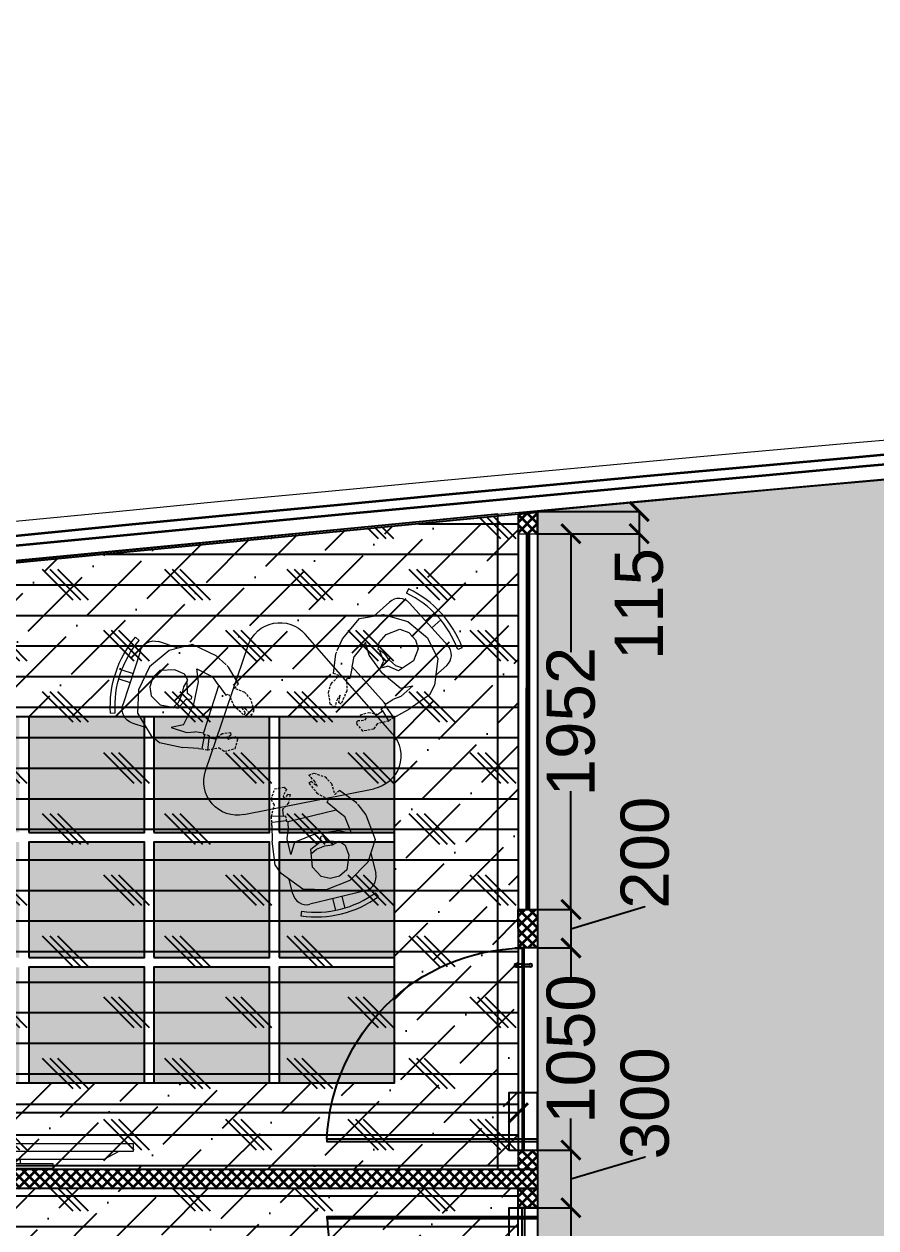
# Model space of a CAD drawing. Header units: millimetres. Extents: x 263321 to 4958806, y 33647 to 987811.
# Drawn here: x 2344414 to 2348841, y 499279 to 505533 of the extents above; entities that cross this region are included whole.
import ezdxf

# ---------------------------------------------------------------- set-up
doc = ezdxf.new("R2010")
doc.units = ezdxf.units.MM
doc.header["$PDMODE"] = 3
doc.linetypes.add('( Hidden )', pattern=[0.375, 0.25, -0.125])
for name, color, linetype, lineweight in [('A-DOOR-FULL', 40, 'Continuous', 18), ('A-FURN-HUMAN', 252, 'Continuous', 9), ('A-FURN-MODULAR', 6, 'Continuous', 18), ('A-FURN-MODULAR-', 6, 'Continuous', 9), ('A-FURN-MODULAR-CHAIR', 5, 'Continuous', 5), ('A-FURN-MODULAR-TABLETOP', 250, 'Continuous', 13), ('A-FURN-TABLE-GROMMET', 7, 'Continuous', 9), ('A-GLASS PARTITION', 5, 'Continuous', 18), ('A-GYPSUM PARTITION', 250, 'Continuous', 35), ('A-PLAN-THIN', 251, 'Continuous', 15), ('Base 7th & 9th', 250, 'Continuous', 35), ('SW-PARTITION GYPSUM', 30, 'Continuous', 18), ('TOA- AV', 7, 'Continuous', 9)]:
    doc.layers.add(name, color=color, linetype=linetype, lineweight=lineweight)
for name, color, linetype in [('CEILING TOA', 7, 'Continuous'), ('CH - MAN', 8, 'Continuous'), ('DOOR', 5, 'Continuous'), ('FLOORING TOA', 7, 'Continuous'), ('FR-CUSTOM', 40, 'Continuous'), ('PARTITION DIM.', 250, 'Continuous'), ('PARTITION GYPSUM', 250, 'Continuous')]:
    doc.layers.add(name, color=color, linetype=linetype)
doc.styles.get("Standard").update_dxf_attribs({"font": 'arial.ttf'})
doc.styles.add('TEXT @ 150', font='arial.ttf', dxfattribs={"height": 225})
doc.dimstyles.new('DIM @ 150', dxfattribs={"dimtxt": 225, "dimasz": 100, "dimexe": 1, "dimexo": 0, "dimgap": 0.5, "dimtad": 0, "dimdec": 0, "dimzin": 0, "dimdsep": 46, "dimtxsty": 'TEXT @ 150', "dimblk": 'ARCHTICK', "dimcen": -2, "dimclrd": 8, "dimclre": 8, "dimclrt": 7, "dimadec": 0, "dimazin": 0, "dimtfac": 1, "dimtdec": 0, "dimtofl": 0, "dimtmove": 0, "dimatfit": 3, "dimldrblk": 'OPEN90', "dimfxl": 1, "dimtolj": 1, "dimtzin": 0, "dimlwd": -1, "dimlwe": -1, "dimarcsym": 0})
pattern_1 = [(45, (13069.08, -8478.743), (-26.94076836, 26.94076836), []), (135, (13069.08, -8478.743), (-26.94076836, -26.94076836), [])]
pattern_2 = [(0, (90021.14, 24146.98), (0, 158.75), []), (135, (90100.5, 24067.6), (-317.50014, -317.50014), [224.5065, -224.5065]), (135, (90140.2, 24067.6), (-317.50014, -317.50014), [224.5065, -224.5065]), (135, (90179.9, 24067.6), (-317.50014, -317.50014), [224.5065, -224.5065])]

# ---------------------------------------------------------------- blocks, each defined once
blk = doc.blocks.new('Human Figure')
at = {"layer": 'A-FURN-HUMAN', "lineweight": 5}
for p, q in [((4611.71, 5776.63, 0), (4616.22, 5779.49)), ((4611.71, 5776.63, 0), (4616.22, 5779.49)), ((4616.22, 5779.49), (4621.49, 5780.21, 0)), ((4616.22, 5779.49), (4621.49, 5780.21, 0)), ((4621.49, 5780.21, 0), (4626.18, 5778.89, 0)), ((4621.49, 5780.21, 0), (4626.18, 5778.89, 0)), ((4609.08, 5772.43, 0), (4611.71, 5776.63, 0)), ((4609.08, 5772.43, 0), (4611.71, 5776.63, 0)), ((4626.18, 5778.89, 0), (4629.77, 5774.69, 0)), ((4626.18, 5778.89, 0), (4629.77, 5774.69, 0)), ((4629.77, 5774.69, 0), (4630.56, 5772.63, 0)), ((4629.77, 5774.69, 0), (4630.56, 5772.63, 0)), ((4609.78, 5766.99, 0), (4609.08, 5772.43, 0)), ((4609.78, 5766.99, 0), (4609.08, 5772.43, 0)), ((4630.56, 5772.63, 0), (4630.01, 5767.72, 0)), ((4630.56, 5772.63, 0), (4630.01, 5767.72, 0)), ((4616.02, 5768.83), (4613.59, 5769.99, 0)), ((4613.59, 5769.99, 0), (4614.12, 5766.32, 0)), ((4616.02, 5768.83), (4613.59, 5769.99, 0)), ((4613.59, 5769.99, 0), (4614.12, 5766.32, 0)), ((4626.86, 5771.32, 0), (4626.81, 5767.94)), ((4626.86, 5771.32, 0), (4626.81, 5767.94)), ((4610.91, 5764.54), (4609.78, 5766.99, 0)), ((4610.91, 5764.54), (4609.78, 5766.99, 0)), ((4620.77, 5768.32, 0), (4616.02, 5768.83)), ((4620.77, 5768.32, 0), (4616.02, 5768.83)), ((4625.5, 5769.01, 0), (4620.77, 5768.32, 0)), ((4625.5, 5769.01, 0), (4620.77, 5768.32, 0)), ((4626.81, 5767.94), (4626.19, 5766.32, 0)), ((4626.81, 5767.94), (4626.19, 5766.32, 0)), ((4629.26, 5764.54), (4630.01, 5767.72, 0)), ((4629.26, 5764.54), (4630.01, 5767.72, 0)), ((4615.48, 5764.54), (4614.12, 5766.32, 0)), ((4615.48, 5764.54), (4614.12, 5766.32, 0)), ((4615.48, 5764.54), (4616.97, 5762.59)), ((4615.48, 5764.54), (4616.97, 5762.59)), ((4625.89, 5764.54), (4626.19, 5766.32, 0)), ((4625.89, 5764.54), (4626.19, 5766.32, 0)), ((4613.88, 5760.76, 0), (4611.23, 5763.85, 0)), ((4613.88, 5760.76, 0), (4611.23, 5763.85, 0)), ((4626.5, 5763.17, 0), (4626.01, 5763.22, 0)), ((4626.5, 5763.17, 0), (4626.01, 5763.22, 0)), ((4626.32, 5761.85, 0), (4626.5, 5763.17, 0)), ((4626.32, 5761.85, 0), (4626.5, 5763.17, 0))]:
    blk.add_line(p, q, dxfattribs=at)
at = {"layer": 'A-FURN-HUMAN', "linetype": '( Hidden )', "lineweight": 5, "ltscale": 2}
for p, q in [((4611.23, 5763.85, 0), (4610.91, 5764.54, 0)), ((4611.23, 5763.85, 0), (4610.91, 5764.54, 0)), ((4626.01, 5763.22, 0), (4626.14, 5764.36, 0)), ((4626.01, 5763.22, 0), (4626.14, 5764.36, 0)), ((4629.26, 5764.54, 0), (4629.12, 5763.93, 0)), ((4629.26, 5764.54, 0), (4629.12, 5763.93, 0)), ((4616.97, 5762.59), (4616.53, 5762.09)), ((4616.97, 5762.59), (4616.53, 5762.09)), ((4616.53, 5762.09), (4618.44, 5760.37, 0)), ((4616.53, 5762.09), (4618.44, 5760.37, 0)), ((4624.81, 5760.79, 0), (4626.32, 5761.85, 0)), ((4624.81, 5760.79, 0), (4626.32, 5761.85, 0)), ((4628.92, 5762.69, 0), (4627.75, 5760.5, 0)), ((4628.92, 5762.69, 0), (4627.75, 5760.5, 0)), ((4629.12, 5763.93, 0), (4628.92, 5762.69, 0)), ((4629.12, 5763.93, 0), (4628.92, 5762.69, 0)), ((4615.02, 5761.34, 0), (4613.88, 5760.76, 0)), ((4615.02, 5761.34, 0), (4613.88, 5760.76, 0)), ((4615.16, 5758.98, 0), (4615.02, 5761.34, 0)), ((4615.16, 5758.98, 0), (4615.02, 5761.34, 0)), ((4618.44, 5760.37, 0), (4619.69, 5757.7, 0)), ((4618.44, 5760.37, 0), (4619.69, 5757.7, 0)), ((4624.06, 5759.18, 0), (4624.81, 5760.79, 0)), ((4624.06, 5759.18, 0), (4624.81, 5760.79, 0)), ((4624.51, 5758.96, 0), (4624.06, 5759.18, 0)), ((4624.51, 5758.96, 0), (4624.06, 5759.18, 0)), ((4624.5, 5757.93, 0), (4625.51, 5759.11, 0)), ((4624.5, 5757.93, 0), (4625.51, 5759.11, 0)), ((4625.32, 5759.95, 0), (4624.51, 5758.96, 0)), ((4625.32, 5759.95, 0), (4624.51, 5758.96, 0)), ((4625.51, 5759.11, 0), (4625.32, 5759.95, 0)), ((4625.51, 5759.11, 0), (4625.32, 5759.95, 0)), ((4628.12, 5759.23, 0), (4626.89, 5757.28, 0)), ((4628.12, 5759.23, 0), (4626.89, 5757.28, 0)), ((4627.75, 5760.5, 0), (4628.12, 5759.23, 0)), ((4627.75, 5760.5, 0), (4628.12, 5759.23, 0)), ((4616.12, 5757.36), (4615.16, 5758.98, 0)), ((4616.12, 5757.36), (4615.16, 5758.98, 0)), ((4618.19, 5756, 0), (4616.12, 5757.36)), ((4618.19, 5756, 0), (4616.12, 5757.36)), ((4619.17, 5757.51, 0), (4618.16, 5758.8, 0)), ((4618.16, 5758.8, 0), (4618.39, 5757.81, 0)), ((4619.17, 5757.51, 0), (4618.16, 5758.8, 0)), ((4618.16, 5758.8, 0), (4618.39, 5757.81, 0)), ((4618.39, 5757.81, 0), (4619.31, 5756.18, 0)), ((4618.39, 5757.81, 0), (4619.31, 5756.18, 0)), ((4619.69, 5757.7, 0), (4619.17, 5757.51, 0)), ((4619.69, 5757.7, 0), (4619.17, 5757.51, 0)), ((4624.87, 5757.37, 0), (4624.5, 5757.93, 0)), ((4624.87, 5757.37, 0), (4624.5, 5757.93, 0)), ((4626.89, 5757.28, 0), (4624.87, 5757.37, 0)), ((4626.89, 5757.28, 0), (4624.87, 5757.37, 0)), ((4619.31, 5756.18, 0), (4618.19, 5756, 0)), ((4619.31, 5756.18, 0), (4618.19, 5756, 0))]:
    blk.add_line(p, q, dxfattribs=at)
at = {"layer": 'A-FURN-HUMAN', "linetype": '( Hidden )', "lineweight": 5, "ltscale": 3}
for p, q in [((4625.9, 5764.39, 0), (4625.89, 5764.57, 0)), ((4625.9, 5764.39, 0), (4625.89, 5764.57, 0)), ((4626.14, 5764.36, 0), (4625.9, 5764.39, 0)), ((4626.14, 5764.36, 0), (4625.9, 5764.39, 0))]:
    blk.add_line(p, q, dxfattribs=at)
at = {"layer": 'A-FURN-HUMAN', "lineweight": 5, "elevation": 0}
for points in [[(4622.54, 5772.08), (4621.4, 5771.49), (4619.55, 5771.23), (4618.01, 5771.43), (4616.44, 5771.03), (4615.47, 5772.11), (4615.23, 5774.3), (4616.32, 5777.18), (4618.11, 5778.11), (4620.14, 5778.11), (4621.85, 5777.26), (4623.09, 5774.92), (4622.55, 5771.19), (4620.35, 5770.17), (4619.86, 5769.12), (4619.43, 5769.17), (4619.04, 5770.23), (4616.9, 5771)], [(4622.54, 5772.08), (4621.4, 5771.49), (4619.55, 5771.23), (4618.01, 5771.43), (4616.44, 5771.03), (4615.47, 5772.11), (4615.23, 5774.3), (4616.32, 5777.18), (4618.11, 5778.11), (4620.14, 5778.11), (4621.85, 5777.26), (4623.09, 5774.92), (4622.55, 5771.19), (4620.35, 5770.17), (4619.86, 5769.12), (4619.43, 5769.17), (4619.04, 5770.23), (4616.9, 5771)], [(4625.5, 5769.01), (4626.86, 5771.32)], [(4625.5, 5769.01), (4626.86, 5771.32)], [(4626.09, 5764.27), (4629.04, 5763.91)], [(4626.09, 5764.27), (4629.04, 5763.91)], [(4626.5, 5763.17), (4629.02, 5762.63)], [(4626.5, 5763.17), (4629.02, 5762.63)]]:
    blk.add_lwpolyline(points, dxfattribs=at)
at = {"layer": 'A-FURN-MODULAR-CHAIR', "color": 18, "lineweight": 15, "true_color": 0x000000}
for p, q in [((4613.64, 5782.3, 0), (4625.48, 5782.3, 0)), ((4610.68, 5774.98, 0), (4610.68, 5779.34, 0)), ((4628.44, 5779.34, 0), (4628.44, 5776.24, 0))]:
    blk.add_line(p, q, dxfattribs=at)
at = {"layer": 'A-FURN-MODULAR-CHAIR', "lineweight": 15}
for p, q in [((4613.64, 5782.3, 0), (4625.48, 5782.3, 0)), ((4610.68, 5774.98, 0), (4610.68, 5779.34, 0)), ((4628.44, 5779.34, 0), (4628.44, 5776.24, 0))]:
    blk.add_line(p, q, dxfattribs=at)
at = {"layer": 'A-FURN-MODULAR-CHAIR', "color": 18, "lineweight": 15, "true_color": 0x000000, "elevation": 0}
for points in [[(4611.29, 5784.13), (4611.67, 5783.22)], [(4618.58, 5784.79), (4618.58, 5782.3)], [(4620.56, 5784.79), (4620.56, 5782.3)], [(4627.86, 5784.22), (4627.49, 5783.3)]]:
    blk.add_lwpolyline(points, dxfattribs=at)
at = {"layer": 'A-FURN-MODULAR-CHAIR', "lineweight": 15, "elevation": 0}
for points in [[(4611.29, 5784.13), (4611.67, 5783.22)], [(4618.58, 5784.79), (4618.58, 5782.3)], [(4620.56, 5784.79), (4620.56, 5782.3)], [(4627.86, 5784.22), (4627.49, 5783.3)]]:
    blk.add_lwpolyline(points, dxfattribs=at)
at = {"layer": 'A-FURN-MODULAR-CHAIR', "color": 18, "lineweight": 15, "true_color": 0x000000, "elevation": 0}
blk.add_lwpolyline([(4625.89, 5764.57, -0.034638), (4625.48, 5764.54), (4615.48, 5764.54)], format="xyb", dxfattribs=at)
at = {"layer": 'A-FURN-MODULAR-CHAIR', "lineweight": 15, "elevation": 0}
blk.add_lwpolyline([(4625.89, 5764.57, -0.034638), (4625.48, 5764.54), (4615.48, 5764.54)], format="xyb", dxfattribs=at)
at = {"layer": 'A-FURN-MODULAR-CHAIR', "color": 18, "lineweight": 15, "true_color": 0x000000}
for centre, radius, start, end in [((4619.68, 5763.49, 0), 22.29, 68.458, 112.0994), ((4619.68, 5763.49, 0), 21.3, 68.4839, 112.0994), ((4613.64, 5779.34, 0), 2.96, 90.0001, 180.0001), ((4625.48, 5779.34, 0), 2.96, 0.0001, 90.0001)]:
    blk.add_arc(centre, radius, start, end, dxfattribs=at)
at = {"layer": 'A-FURN-MODULAR-CHAIR', "lineweight": 15}
for centre, radius, start, end in [((4619.68, 5763.49, 0), 22.29, 68.458, 112.0994), ((4619.68, 5763.49, 0), 21.3, 68.4839, 112.0994), ((4613.64, 5779.34, 0), 2.96, 90.0001, 180.0001), ((4625.48, 5779.34, 0), 2.96, 0.0001, 90.0001)]:
    blk.add_arc(centre, radius, start, end, dxfattribs=at)
blk = doc.blocks.new('fea')
at = {"layer": 'A-FURN-MODULAR-TABLETOP'}
for p, q in [((37598.24, 23474.06, 0), (37625.55, 23470.37, 0)), ((37590.86, 23464.51, 0), (37601.32, 23439.01, 0)), ((37630.13, 23459.2, 0), (37613.28, 23437.39, 0))]:
    blk.add_line(p, q, dxfattribs=at)
for centre, start, end in [((37597.31, 23467.15, 0), 82.3052, 202.3052), ((37624.62, 23463.46, 0), 322.3052, 82.3052), ((37607.77, 23441.66, 0), 202.3052, 322.3052)]:
    blk.add_arc(centre, 6.97, start, end, dxfattribs=at)
at = {"layer": 'A-FURN-HUMAN', "color": 161, "linetype": 'ByBlock'}
for p, xscale, rotation in [((41140.66, 16984.29, 0), -0.9999999999999998, 349.8129158478098), ((30238.02, 23417.31, 0), -1, 231.5303956231409)]:
    blk.add_blockref('Human Figure', p, dxfattribs=dict(at, xscale=xscale, rotation=rotation))
at = {"layer": 'A-FURN-HUMAN', "color": 161, "linetype": 'ByBlock', "rotation": 111.5602194000297}
blk.add_blockref('Human Figure', (44652.04, 21272.77, 0), dxfattribs=at)
blk = doc.blocks.new('_ArchTick')
at = {"color": 0, "linetype": 'ByBlock', "const_width": 0.15}
blk.add_lwpolyline([(-0.5, -0.5), (0.5, 0.5)], dxfattribs=at)
blk = doc.blocks.new('*D349')
at = {"layer": 'Defpoints', "color": 0, "transparency": 16777216}
for p in [(2346982.6, 499876.3), (2340751.6, 499583.1), (2346982.6, 499583.1)]:
    blk.add_point(p, dxfattribs=at)
at = {"layer": 'PARTITION DIM.', "color": 8, "transparency": 16777216}
for p, q in [((2340751.6, 499583.1), (2340751.6, 499877.3)), ((2340751.6, 499876.3), (2343516.8, 499876.3)), ((2346982.6, 499876.3), (2344217.4, 499876.3)), ((2346982.6, 499583.1), (2346982.6, 499877.3))]:
    blk.add_line(p, q, dxfattribs=at)
at = {"layer": 'PARTITION DIM.', "color": 8, "transparency": 16777216, "xscale": 100, "yscale": 100, "zscale": 100, "rotation": 180}
blk.add_blockref('_ArchTick', (2340751.6, 499876.3), dxfattribs=at)
at = {"layer": 'PARTITION DIM.', "color": 8, "transparency": 16777216, "xscale": 100, "yscale": 100, "zscale": 100}
blk.add_blockref('_ArchTick', (2346982.6, 499876.3), dxfattribs=at)
at = {"layer": 'PARTITION DIM.', "color": 7, "transparency": 16777216, "insert": (2343867.1, 499876.3), "char_height": 250, "attachment_point": 5}
blk.add_mtext('\\A1;6231', dxfattribs=at)
blk = doc.blocks.new('_Open90')
at = {"color": 0, "linetype": 'ByBlock'}
for p, q in [((0, 0), (-1, 0)), ((-0.5, 0.5), (0, 0)), ((0, 0), (-0.5, -0.5))]:
    blk.add_line(p, q, dxfattribs=at)
blk = doc.blocks.new('*D355')
at = {"layer": 'Defpoints', "color": 0, "transparency": 16777216}
for p in [(2347082.8, 503000.8), (2347082.8, 502885.4), (2347610.2, 502885.4)]:
    blk.add_point(p, dxfattribs=at)
at = {"layer": 'PARTITION DIM.', "color": 8, "transparency": 16777216}
for p, q in [((2347082.8, 503000.8), (2347611.2, 503000.8)), ((2347610.2, 503000.8), (2347610.2, 502885.4)), ((2347082.8, 502885.4), (2347611.2, 502885.4)), ((2347610.2, 502885.4), (2347610.2, 502785.4))]:
    blk.add_line(p, q, dxfattribs=at)
at = {"layer": 'PARTITION DIM.', "color": 8, "transparency": 16777216, "xscale": 100, "yscale": 100, "zscale": 100}
for p, rotation in [((2347610.2, 503000.8), 90), ((2347610.2, 502885.4), 270)]:
    blk.add_blockref('_ArchTick', p, dxfattribs=dict(at, rotation=rotation))
at = {"layer": 'PARTITION DIM.', "color": 7, "transparency": 16777216, "insert": (2347610.2, 502519.6), "char_height": 250, "attachment_point": 5, "rotation": 90}
blk.add_mtext('\\A1;115', dxfattribs=at)
blk = doc.blocks.new('*D356')
at = {"layer": 'Defpoints', "color": 0, "transparency": 16777216}
for p in [(2347082.8, 502885.4), (2347081.8, 500933.1), (2347256, 500933.1)]:
    blk.add_point(p, dxfattribs=at)
at = {"layer": 'PARTITION DIM.', "color": 8, "transparency": 16777216}
for p, q in [((2347082.8, 502885.4), (2347257, 502885.4)), ((2347256, 502885.4), (2347256, 502270)), ((2347256, 500933.1), (2347256, 501548.5)), ((2347081.8, 500933.1), (2347257, 500933.1))]:
    blk.add_line(p, q, dxfattribs=at)
at = {"layer": 'PARTITION DIM.', "color": 8, "transparency": 16777216, "xscale": 100, "yscale": 100, "zscale": 100}
for p, rotation in [((2347256, 502885.4), 90), ((2347256, 500933.1), 270)]:
    blk.add_blockref('_ArchTick', p, dxfattribs=dict(at, rotation=rotation))
at = {"layer": 'PARTITION DIM.', "color": 7, "transparency": 16777216, "insert": (2347256, 501909.3), "char_height": 250, "attachment_point": 5, "rotation": 90}
blk.add_mtext('\\A1;1952', dxfattribs=at)
blk = doc.blocks.new('*D357')
at = {"layer": 'Defpoints', "color": 0, "transparency": 16777216}
for p in [(2347081.8, 500933.1), (2347082.6, 500733.1), (2347256, 500733.1)]:
    blk.add_point(p, dxfattribs=at)
at = {"layer": 'PARTITION DIM.', "color": 8, "transparency": 16777216}
for p, q in [((2347081.8, 500933.1), (2347257, 500933.1)), ((2347256, 500833.1), (2347640.7, 500948.5)), ((2347256, 500933.1), (2347256, 500733.1)), ((2347640.7, 500948.5), (2347640.7, 500949.5)), ((2347082.6, 500733.1), (2347257, 500733.1))]:
    blk.add_line(p, q, dxfattribs=at)
at = {"layer": 'PARTITION DIM.', "color": 8, "transparency": 16777216, "xscale": 100, "yscale": 100, "zscale": 100}
for p, rotation in [((2347256, 500933.1), 90), ((2347256, 500733.1), 270)]:
    blk.add_blockref('_ArchTick', p, dxfattribs=dict(at, rotation=rotation))
at = {"layer": 'PARTITION DIM.', "color": 7, "transparency": 16777216, "insert": (2347640.7, 501227.9), "char_height": 250, "attachment_point": 5, "rotation": 90}
blk.add_mtext('\\A1;200', dxfattribs=at)
blk = doc.blocks.new('*D358')
at = {"layer": 'Defpoints', "color": 0, "transparency": 16777216}
for p in [(2347082.6, 500733.1), (2347081.8, 499683.1), (2347256, 499683.1)]:
    blk.add_point(p, dxfattribs=at)
at = {"layer": 'PARTITION DIM.', "color": 8, "transparency": 16777216}
for p, q in [((2347082.6, 500733.1), (2347257, 500733.1)), ((2347256, 500733.1), (2347256, 500569.7)), ((2347256, 499683.1), (2347256, 499846.5)), ((2347081.8, 499683.1), (2347257, 499683.1))]:
    blk.add_line(p, q, dxfattribs=at)
at = {"layer": 'PARTITION DIM.', "color": 8, "transparency": 16777216, "xscale": 100, "yscale": 100, "zscale": 100}
for p, rotation in [((2347256, 500733.1), 90), ((2347256, 499683.1), 270)]:
    blk.add_blockref('_ArchTick', p, dxfattribs=dict(at, rotation=rotation))
at = {"layer": 'PARTITION DIM.', "color": 7, "transparency": 16777216, "insert": (2347256, 500208.1), "char_height": 250, "attachment_point": 5, "rotation": 90}
blk.add_mtext('\\A1;1050', dxfattribs=at)
blk = doc.blocks.new('*D359')
at = {"layer": 'Defpoints', "color": 0, "transparency": 16777216}
for p in [(2347081.8, 499683.1), (2347082.8, 499383.4), (2347256, 499383.4)]:
    blk.add_point(p, dxfattribs=at)
at = {"layer": 'PARTITION DIM.', "color": 8, "transparency": 16777216}
for p, q in [((2347081.8, 499683.1), (2347257, 499683.1)), ((2347256, 499683.1), (2347256, 499383.4)), ((2347256, 499533.2), (2347641, 499648.7)), ((2347641, 499648.7), (2347641, 499649.7)), ((2347082.8, 499383.4), (2347257, 499383.4))]:
    blk.add_line(p, q, dxfattribs=at)
at = {"layer": 'PARTITION DIM.', "color": 8, "transparency": 16777216, "xscale": 100, "yscale": 100, "zscale": 100}
for p, rotation in [((2347256, 499683.1), 90), ((2347256, 499383.4), 270)]:
    blk.add_blockref('_ArchTick', p, dxfattribs=dict(at, rotation=rotation))
at = {"layer": 'PARTITION DIM.', "color": 7, "transparency": 16777216, "insert": (2347641, 499925.9), "char_height": 250, "attachment_point": 5, "rotation": 90}
blk.add_mtext('\\A1;300', dxfattribs=at)
blk = doc.blocks.new('*D360')
at = {"layer": 'Defpoints', "color": 0, "transparency": 16777216}
for p in [(2347082.8, 499383.4), (2347082.6, 498333.1), (2347256, 498333.1)]:
    blk.add_point(p, dxfattribs=at)
at = {"layer": 'PARTITION DIM.', "color": 8, "transparency": 16777216}
for p, q in [((2347082.8, 499383.4), (2347257, 499383.4)), ((2347256, 499383.4), (2347256, 499219.8)), ((2347256, 498333.1), (2347256, 498496.6)), ((2347082.6, 498333.1), (2347257, 498333.1))]:
    blk.add_line(p, q, dxfattribs=at)
at = {"layer": 'PARTITION DIM.', "color": 8, "transparency": 16777216, "xscale": 100, "yscale": 100, "zscale": 100}
for p, rotation in [((2347256, 499383.4), 90), ((2347256, 498333.1), 270)]:
    blk.add_blockref('_ArchTick', p, dxfattribs=dict(at, rotation=rotation))
at = {"layer": 'PARTITION DIM.', "color": 7, "transparency": 16777216, "insert": (2347256, 498858.2), "char_height": 250, "attachment_point": 5, "rotation": 90}
blk.add_mtext('\\A1;1050', dxfattribs=at)
blk = doc.blocks.new('door-3f-01')
at = {"layer": 'A-GLASS PARTITION', "color": 5}
blk.add_line((-36, 0), (-36, 4), dxfattribs=at)
at = {"layer": 'DOOR', "elevation": 0}
blk.add_lwpolyline([(-1.95, 37.5), (-1.55, 37.5), (-1.55, 0), (-1.95, 0)], close=True, dxfattribs=at)
at = {"layer": 'DOOR', "color": 252, "true_color": 0x939598}
blk.add_lwpolyline([(0, 0), (-10.2, 0), (-10.2, 5.08), (0, 5.08), (0, 0)], dxfattribs=at)
at = {"layer": 'DOOR'}
blk.add_lwpolyline([(-36, 2.34), (-36, 2.74), (0, 2.74), (0, 2.34)], close=True, dxfattribs=at)
for points in [[(-32.64, 3.74), (-32.64, 2.74), (-33.14, 2.74), (-33.14, 3.74)], [(-32.64, 1.34), (-32.64, 2.34), (-33.14, 2.34), (-33.14, 1.34)]]:
    blk.add_lwpolyline(points, dxfattribs=at)
for centre in [(-32.89, 3.86), (-32.89, 1.22)]:
    blk.add_circle(centre, 0.278, dxfattribs=at)
at = {"layer": 'DOOR', "color": 252, "true_color": 0x939598}
blk.add_arc((-0.52, 2.04, 0), 35.48, 92.2973, 178.8766, dxfattribs=at)
blk = doc.blocks.new('A$C60412B90')
at = {"layer": 'TOA- AV', "color": 30, "true_color": 0xf8991e}
blk.add_line((256.5, 111), (986.5, 111), dxfattribs=at)
at = {"layer": 'TOA- AV', "color": 6}
for p, q in [((-100, 55.5), (1343, 55.5)), ((-37.2, 55.5), (29.9, 91)), ((1280.2, 55.5), (1213.1, 91))]:
    blk.add_line(p, q, dxfattribs=at)
at = {"layer": 'TOA- AV', "color": 30, "true_color": 0xf8991e}
for points in [[(986.5, 111), (986.5, 131), (256.5, 131), (256.5, 111)], [(403.4, 91), (464.2, 91)], [(825.1, 91), (764.2, 91)]]:
    blk.add_lwpolyline(points, dxfattribs=at)
for points in [[(403.4, 111), (464.2, 111), (464.2, 91), (403.4, 91)], [(825.1, 111), (764.2, 111), (764.2, 91), (825.1, 91)]]:
    blk.add_lwpolyline(points, close=True, dxfattribs=at)
at = {"layer": 'TOA- AV', "color": 6}
for points in [[(1343, 55.5), (1343, 20), (-100, 20), (-100, 55.5)], [(29.9, 91), (1213.1, 91)]]:
    blk.add_lwpolyline(points, dxfattribs=at)

msp = doc.modelspace()

# ---------------------------------------------------------------- hatches: boundary and pattern name
at = {"layer": 'A-GYPSUM PARTITION', "true_color": 0x636466}
h = msp.add_hatch(dxfattribs=at)
h.set_pattern_fill('ANSI37', color=251, scale=12)
h.set_pattern_definition(pattern_1)
h.paths.add_polyline_path([(2347082.6, 502885.4), (2346982.6, 502885.4), (2346982.6, 502987.3), (2347082.6, 502996.6)])
h = msp.add_hatch(dxfattribs=at)
h.set_pattern_fill('ANSI37', color=251, scale=12)
h.set_pattern_definition(pattern_1)
h.paths.add_polyline_path([(2347082.6, 500733.1), (2346982.6, 500733.1), (2346981.8, 500933.1), (2347081.8, 500933.1)])
h = msp.add_hatch(dxfattribs=at)
h.set_pattern_fill('ANSI37', color=251, scale=12)
h.set_pattern_definition(pattern_1)
h.paths.add_polyline_path([(2347082.6, 499583.1), (2346982.6, 499583.1), (2346981.8, 499683.1), (2347081.8, 499683.1)])
h = msp.add_hatch(dxfattribs=at)
h.set_pattern_fill('ANSI37', color=251, scale=12)
h.set_pattern_definition(pattern_1)
h.paths.add_polyline_path([(2340751.6, 499583.1), (2347082.8, 499583.1), (2347082.8, 499483.1), (2340751.6, 499483.1)])
h = msp.add_hatch(dxfattribs=at)
h.set_pattern_fill('ANSI37', color=251, scale=12)
h.set_pattern_definition(pattern_1)
h.paths.add_polyline_path([(2347082.6, 499483.1), (2346982.7, 499483.1), (2346983, 499383.1), (2347083, 499383.1)])
at = {"layer": 'CEILING TOA', "true_color": 0x939598}
h = msp.add_hatch(dxfattribs=at)
h.set_pattern_fill('ANSI36', color=252, scale=50)
h.set_pattern_definition([(45, (14424.04, 69222.26), (84.189901, 308.696304), [396.875, -79.375, 0, -79.375])])
h.paths.add_polyline_path([(2346982, 502987.3), (2340751.8, 502389.6), (2340751.8, 499583.1), (2346982, 499583.1)])
h.paths.add_polyline_path([(2346339.2, 501933.1), (2341839.2, 501933.1), (2341839.2, 500033.1), (2346339.2, 500033.1)], flags=16)
h = msp.add_hatch(dxfattribs=at)
h.set_pattern_fill('DOTS', color=252, scale=20)
h.set_pattern_definition([(0, (14424.04, 69222.263), (15.875, 31.75), [0, -31.75])])
h.paths.add_polyline_path([(2345739.2, 500033.1), (2346339.2, 500033.1), (2346339.2, 500633.1), (2345739.2, 500633.1)])
h.paths.add_polyline_path([(2345739.2, 500683.1), (2346339.2, 500683.1), (2346339.2, 501283.1), (2345739.2, 501283.1)])
h.paths.add_polyline_path([(2345739.2, 501333.1), (2346339.2, 501333.1), (2346339.2, 501933.1), (2345739.2, 501933.1)])
h.paths.add_polyline_path([(2345089.2, 500033.1), (2345689.2, 500033.1), (2345689.2, 500633.1), (2345089.2, 500633.1)])
h.paths.add_polyline_path([(2345089.2, 500683.1), (2345689.2, 500683.1), (2345689.2, 501283.1), (2345089.2, 501283.1)])
h.paths.add_polyline_path([(2345089.2, 501333.1), (2345689.2, 501333.1), (2345689.2, 501933.1), (2345089.2, 501933.1)])
h.paths.add_polyline_path([(2344439.2, 500033.1), (2345039.2, 500033.1), (2345039.2, 500633.1), (2344439.2, 500633.1)])
h.paths.add_polyline_path([(2344439.2, 500683.1), (2345039.2, 500683.1), (2345039.2, 501283.1), (2344439.2, 501283.1)])
h.paths.add_polyline_path([(2344439.2, 501333.1), (2345039.2, 501333.1), (2345039.2, 501933.1), (2344439.2, 501933.1)])
h.paths.add_polyline_path([(2343789.2, 500033.1), (2344389.2, 500033.1), (2344389.2, 500633.1), (2343789.2, 500633.1)])
h.paths.add_polyline_path([(2343139.2, 500033.1), (2343739.2, 500033.1), (2343739.2, 500633.1), (2343139.2, 500633.1)])
h.paths.add_polyline_path([(2342489.2, 500033.1), (2343089.2, 500033.1), (2343089.2, 500633.1), (2342489.2, 500633.1)])
h.paths.add_polyline_path([(2343789.2, 500683.1), (2344389.2, 500683.1), (2344389.2, 501283.1), (2343789.2, 501283.1)])
h.paths.add_polyline_path([(2343139.2, 500683.1), (2343739.2, 500683.1), (2343739.2, 501283.1), (2343139.2, 501283.1)])
h.paths.add_polyline_path([(2342489.2, 500683.1), (2343089.2, 500683.1), (2343089.2, 501283.1), (2342489.2, 501283.1)])
h.paths.add_polyline_path([(2343789.2, 501333.1), (2344389.2, 501333.1), (2344389.2, 501933.1), (2343789.2, 501933.1)])
h.paths.add_polyline_path([(2343139.2, 501333.1), (2343739.2, 501333.1), (2343739.2, 501933.1), (2343139.2, 501933.1)])
h.paths.add_polyline_path([(2342489.2, 501333.1), (2343089.2, 501333.1), (2343089.2, 501933.1), (2342489.2, 501933.1)])
h.paths.add_polyline_path([(2341839.2, 500033.1), (2342439.2, 500033.1), (2342439.2, 500633.1), (2341839.2, 500633.1)])
h.paths.add_polyline_path([(2341839.2, 500683.1), (2342439.2, 500683.1), (2342439.2, 501283.1), (2341839.2, 501283.1)])
h.paths.add_polyline_path([(2341839.2, 501333.1), (2342439.2, 501333.1), (2342439.2, 501933.1), (2341839.2, 501933.1)])
h = msp.add_hatch(dxfattribs=at)
h.set_pattern_fill('ANSI36', color=252, scale=50)
h.set_pattern_definition([(45, (13069.08, -8478.74), (84.189901, 308.696304), [396.875, -79.375, 0, -79.375])])
h.paths.add_polyline_path([(2341751.6, 490383.1), (2346921.9, 490383.1), (2346921.9, 491834.3), (2345783.7, 491834), (2345782.9, 498033.8), (2346982.5, 498033.1), (2346981.9, 499483.1), (2341751.6, 499483.1)])
h.paths.add_polyline_path([(2342567.9, 491333.3), (2344967.9, 491333.3), (2344966.9, 498533.3), (2342567.9, 498533.3)], flags=16)
at = {"layer": 'FLOORING TOA', "true_color": 0xc7c8ca}
h = msp.add_hatch(dxfattribs=at)
h.set_pattern_fill('EARTH', color=9, scale=120)
edge = h.paths.add_edge_path()
edge.add_line((2399150.3, 470683.1), (2406751.6, 470683.1))
edge.add_line((2406751.6, 470683.1), (2406751.6, 489283.1))
edge.add_line((2406751.6, 489283.1), (2406777, 491421.9))
edge.add_line((2406777, 491421.9), (2410711.6, 491383.1))
edge.add_line((2410711.6, 491383.1), (2410711.6, 490662.8))
edge.add_line((2410711.6, 490662.8), (2412251.6, 490662.8))
edge.add_line((2412251.6, 490662.8), (2412251.6, 491383.1))
edge.add_line((2412251.6, 491383.1), (2413501.6, 491383.1))
edge.add_line((2413501.6, 491383.1), (2413501.6, 490641.9))
edge.add_line((2413501.6, 490641.9), (2414541.6, 490641.9))
edge.add_line((2414541.6, 490641.9), (2414541.6, 491383.1))
edge.add_line((2414541.6, 491383.1), (2419059.8, 491383.1))
edge.add_line((2419059.8, 491383.1), (2419290.9, 492883.1))
edge.add_line((2419290.9, 492883.1), (2413191.6, 492883.1))
edge.add_line((2413191.6, 492883.1), (2413191.6, 495458.2))
edge.add_line((2413191.6, 495458.2), (2416206.2, 495458.2))
edge.add_line((2416206.2, 495458.2), (2416206.2, 496558.2))
edge.add_line((2416206.2, 496558.2), (2413191.6, 496558.2))
edge.add_line((2413191.6, 496558.2), (2413191.6, 498963.1))
edge.add_line((2413191.6, 498963.1), (2411651.6, 498963.1))
edge.add_line((2411651.6, 498963.1), (2411651.6, 492883.1))
edge.add_line((2411651.6, 492883.1), (2404451.6, 492883.1))
edge.add_line((2404451.6, 492883.1), (2404452.6, 502283.1))
edge.add_line((2404452.6, 502283.1), (2402951.6, 502283.1))
edge.add_line((2402951.6, 502283.1), (2402951.4, 497183.5))
edge.add_line((2402951.4, 497183.5), (2402951.6, 497133.1))
edge.add_line((2402951.6, 497133.1), (2399951.6, 497133.1))
edge.add_line((2399951.6, 497133.1), (2399951.6, 505326.9))
edge.add_arc((2397396.4, -38564.5), 543897.4, 89.730828, 95.307778)
edge.add_line((2347082.8, 503000.8), (2347082.9, 472483.1))
edge.add_line((2347082.9, 472483.1), (2343851.6, 472483.1))
edge.add_line((2343851.6, 472483.1), (2343851.6, 458383.2))
edge.add_line((2343851.6, 458383.2), (2354252.4, 458383.2))
edge.add_line((2354252.4, 458383.2), (2354252.7, 455753.4))
edge.add_arc((2374151.3, 141679.3), 314703.8, 88.069715, 93.625218, ccw=False)
edge.add_line((2384751.6, 456204.5), (2384751.6, 459200.3))
edge.add_line((2384751.6, 459200.3), (2394751.8, 459200.3))
edge.add_line((2394751.8, 459200.3), (2394749.6, 457484.3))
edge.add_line((2394749.6, 457484.3), (2395751.6, 457483.1))
edge.add_line((2395751.6, 457483.1), (2395751.6, 458383.1))
edge.add_line((2395751.6, 458383.1), (2396651.6, 458383.1))
edge.add_line((2396651.6, 458383.1), (2396651.6, 459197.4))
edge.add_line((2396651.6, 459197.4), (2399811.2, 459198))
edge.add_line((2399811.2, 459198), (2399811.2, 460833.1))
edge.add_line((2399811.2, 460833.1), (2398551.6, 460833.1))
edge.add_line((2398551.6, 460833.1), (2398551.6, 466883.1))
edge.add_line((2398551.6, 466883.1), (2403551.7, 466883.1))
edge.add_line((2403551.7, 466883.1), (2403551.7, 465533.1))
edge.add_line((2403551.7, 465533.1), (2407851.7, 465533.1))
edge.add_line((2407851.7, 465533.1), (2407851.7, 460783.1))
edge.add_line((2407851.7, 460783.1), (2409491.6, 460783.1))
edge.add_line((2409491.6, 460783.1), (2409496.3, 466883.1))
edge.add_line((2409496.3, 466883.1), (2415285.8, 466883.1))
edge.add_line((2415285.8, 466883.1), (2415516.9, 468383.1))
edge.add_line((2415516.9, 468383.1), (2399151.6, 468383.1))
edge.add_arc((2399151.6, 468983.1), 600, 180.00022, 269.99765, ccw=False)
edge.add_line((2398551.6, 468983.1), (2398551.6, 470083.1))
edge.add_arc((2399151.6, 470083.1), 600, 90.12503, 179.99987, ccw=False)
edge = h.paths.add_edge_path(flags=16)
edge.add_line((2350804.3, 495933.1), (2349254.3, 495933.1))
edge.add_arc((2349254.3, 495533.1), 400, 90.00028, 179.78887)
edge.add_line((2348854.3, 495534.5), (2348854.3, 492844.4))
edge.add_line((2348854.3, 492844.4), (2350804.3, 492844.4))
edge.add_line((2350804.3, 492844.4), (2350804.3, 495933.1))
h.paths.add_polyline_path([(2380451.6, 495933.1), (2394411.6, 495933.1), (2394411.6, 489283.1), (2388129.7, 489289.9), (2388129.7, 487283.1), (2379984.7, 487283), (2379984.7, 489283.1), (2380551.6, 489283.1)], flags=16)
edge = h.paths.add_edge_path(flags=16)
edge.add_line((2404951.6, 487283.1), (2348951.6, 487283.1))
edge.add_arc((2348951.6, 486983.1), 300, 90, 179.99701)
edge.add_line((2348651.6, 486983.1), (2348650.9, 472483.1))
edge.add_line((2348650.9, 472483.1), (2404951.6, 472483.1))
edge.add_line((2404951.6, 472483.1), (2404951.6, 487283.1))
h.paths.add_polyline_path([(2396751.6, 460833.1), (2396751.6, 464283.1)], flags=16)
at = {"layer": 'FLOORING TOA'}
h = msp.add_hatch(dxfattribs=at)
h.set_pattern_fill('CORK', color=4, scale=50)
h.set_pattern_definition(pattern_2)
h.paths.add_polyline_path([(2346982.7, 502987.3), (2340751.8, 502383.1), (2340751.8, 499583.1), (2346982.7, 499583.1)])
at = {"layer": 'FLOORING TOA', "true_color": 0xf1eb1f}
h = msp.add_hatch(dxfattribs=at)
h.set_pattern_fill('CORK', color=2, scale=50)
h.set_pattern_definition(pattern_2)
h.paths.add_polyline_path([(2340751.8, 490383.1), (2346921.9, 490383.1), (2346921.9, 491834.3), (2345783.7, 491834), (2345782.9, 498033.8), (2346982.5, 498033.1), (2346981.9, 499483.1), (2340751.8, 499483.1)])
at = {"layer": 'FR-CUSTOM'}
h = msp.add_hatch(dxfattribs=at)
h.set_pattern_fill('ANGLE', color=252)
h.set_pattern_definition([(0, (13069.078, -8478.743), (0, 6.985), [5.08, -1.905]), (90, (13069.078, -8478.743), (-6.985, 4e-16), [5.08, -1.905])])
edge = h.paths.add_edge_path()
edge.add_line((2347082.8, 503000.8), (2347082.9, 472483.1))

# ---------------------------------------------------------------- linework, layer by layer
at = {"layer": 'A-FURN-MODULAR'}
msp.add_line((2346982.8, 502991.5, 0), (2347082.8, 503000.8), dxfattribs=at)
at = {"layer": 'A-FURN-TABLE-GROMMET', "elevation": 0}
msp.add_lwpolyline([(2347128.7, 500130.2), (2347127.8, 500130.2)], dxfattribs=at)
at = {"layer": 'A-GLASS PARTITION', "linetype": 'ByBlock', "ltscale": 5, "elevation": 0}
msp.add_lwpolyline([(2347082.6, 502885.4), (2347081.8, 500933.1), (2346981.8, 500933.1), (2346982.6, 502885.4)], close=True, dxfattribs=at)
at = {"layer": 'A-GLASS PARTITION', "linetype": 'ByBlock', "ltscale": 5, "const_width": 25, "elevation": 0}
msp.add_lwpolyline([(2347032.6, 502885.4), (2347031.8, 500933.1)], dxfattribs=at)
at = {"layer": 'A-PLAN-THIN', "elevation": 0}
msp.add_lwpolyline([(2410251.6, 502383.1), (2410251.6, 505383.1, 0.031946), (2340551.6, 502562.7), (2340551.6, 487283.1), (2340751.6, 487283.1), (2340751.6, 502383.1, -0.031773), (2410051.6, 505187.2)], format="xyb", dxfattribs=at)
at = {"layer": 'Base 7th & 9th', "color": 4, "ltscale": 500, "elevation": 0}
msp.add_lwpolyline([(2410176.6, 502383.1), (2410176.6, 505309.8, 0.031881), (2340626.6, 502495.2), (2340626.6, 487283.1), (2340676.6, 487283.1), (2340676.6, 502450.6, -0.031837), (2410126.6, 505260.4), (2410126.6, 502383.1)], format="xyb", dxfattribs=at)
at = {"layer": 'CEILING TOA'}
for points in [[(2346982.7, 502987.3), (2340751.8, 502383.1), (2340751.8, 499583.1), (2346982.7, 499583.1)], [(2346339.2, 501933.1), (2341839.2, 501933.1), (2341839.2, 500033.1), (2346339.2, 500033.1)], [(2344439.2, 501333.1), (2345039.2, 501333.1), (2345039.2, 501933.1), (2344439.2, 501933.1)], [(2345089.2, 501333.1), (2345689.2, 501333.1), (2345689.2, 501933.1), (2345089.2, 501933.1)], [(2345739.2, 501333.1), (2346339.2, 501333.1), (2346339.2, 501933.1), (2345739.2, 501933.1)], [(2344439.2, 500683.1), (2345039.2, 500683.1), (2345039.2, 501283.1), (2344439.2, 501283.1)], [(2345089.2, 500683.1), (2345689.2, 500683.1), (2345689.2, 501283.1), (2345089.2, 501283.1)], [(2345739.2, 500683.1), (2346339.2, 500683.1), (2346339.2, 501283.1), (2345739.2, 501283.1)], [(2344439.2, 500033.1), (2345039.2, 500033.1), (2345039.2, 500633.1), (2344439.2, 500633.1)], [(2345089.2, 500033.1), (2345689.2, 500033.1), (2345689.2, 500633.1), (2345089.2, 500633.1)], [(2345739.2, 500033.1), (2346339.2, 500033.1), (2346339.2, 500633.1), (2345739.2, 500633.1)], [(2340751.8, 490383.1), (2346921.9, 490383.1), (2346921.9, 491834.3), (2345783.7, 491834), (2345782.9, 498033.8), (2346982.5, 498033.1), (2346981.9, 499483.1), (2340751.8, 499483.1)]]:
    msp.add_lwpolyline(points, close=True, dxfattribs=at)
at = {"layer": 'CEILING TOA', "elevation": 0}
msp.add_lwpolyline([(2346876.7, 502987.3), (2340751.8, 502389.6), (2340751.8, 499583.1), (2346876.7, 499583.1)], close=True, dxfattribs=at)
at = {"layer": 'CH - MAN'}
msp.add_lwpolyline([(2399951.6, 505326.9, 0.024339), (2347082.8, 503000.8)], format="xyb", dxfattribs=at)
at = {"layer": 'FLOORING TOA'}
msp.add_lwpolyline([(2399951.6, 505326.9, 0.024339), (2347082.8, 503000.8)], format="xyb", dxfattribs=at)
msp.add_lwpolyline([(2347082.8, 503000.8), (2347082.9, 472483.1)], dxfattribs=at)
at = {"layer": 'PARTITION GYPSUM', "color": 30, "elevation": 0}
msp.add_lwpolyline([(2346982.6, 502885.4), (2346982.6, 502987.3), (2347082.6, 502996.6), (2347082.6, 502885.4), (2347082.6, 502996.6)], dxfattribs=at)
for points in [[(2346981.8, 500933.1), (2347081.8, 500933.1), (2347082.6, 500733.1), (2346982.6, 500733.1)], [(2340751.6, 499583.1), (2347082.8, 499583.1), (2347082.8, 499483.1), (2340751.6, 499483.1)], [(2347082.8, 499483.1), (2347082.8, 499383.1), (2346982, 499383.1), (2346982, 499483.1)]]:
    msp.add_lwpolyline(points, close=True, dxfattribs=at)
at = {"layer": 'SW-PARTITION GYPSUM', "color": 18, "ltscale": 5, "true_color": 0x000000, "elevation": 0}
msp.add_lwpolyline([(2346981.8, 499683.1), (2347081.8, 499683.1), (2347082.6, 499583.1), (2346982.6, 499583.1)], close=True, dxfattribs=at)

# ---------------------------------------------------------------- block references
at = {"layer": 'A-DOOR-FULL', "linetype": 'Continuous', "yscale": 29.16666484490015, "zscale": 29.16666484490015}
for p, xscale, rotation in [((2347081.8, 499683.1), -29.16666484490015, 90.00010346574246), ((2347082.8, 499383.1, 0), 29.16666484490015, 89.99989653425757)]:
    msp.add_blockref('door-3f-01', p, dxfattribs=dict(at, xscale=xscale, rotation=rotation))
at = {"layer": 'A-FURN-MODULAR-', "xscale": -25, "yscale": 25, "zscale": 25, "rotation": 183.5822898672714}
msp.add_blockref('fea', (1370769.5, 1028400.3, 0), dxfattribs=at)
at = {"layer": 'TOA- AV', "color": 0, "xscale": 1.165259826544024, "yscale": 1.165259826544024, "zscale": 1.165259826544024, "rotation": 179.9999426271893}
msp.add_blockref('A$C60412B90', (2344864, 499740.9), dxfattribs=at)

# ---------------------------------------------------------------- dimensions: what is measured, and where the dimension line sits
at = {"layer": 'PARTITION DIM.'}
dim = msp.add_linear_dim(base=(2347610.2, 502885.4), p1=(2347082.8, 503000.8), p2=(2347082.8, 502885.4), angle=90, dimstyle='DIM @ 150', override={"dimtxt": 250, "dimtxsty": 'Standard', "dimarcsym": 1}, dxfattribs=at)
dim.commit()
dim.dimension.update_dxf_attribs({"geometry": '*D355', "text_midpoint": (2347610.2, 502519.6), "dimtype": 160})
for base, p1, p2, picture, middle in [((2347256, 500933.1), (2347082.8, 502885.4), (2347081.8, 500933.1), '*D356', (2347256, 501909.3)), ((2347256, 500733.1), (2347081.8, 500933.1), (2347082.6, 500733.1), '*D357', (2347640.7, 500950)), ((2347256, 499683.1), (2347082.6, 500733.1), (2347081.8, 499683.1), '*D358', (2347256, 500208.1)), ((2347256, 499383.4), (2347081.8, 499683.1), (2347082.8, 499383.4), '*D359', (2347641, 499650.2)), ((2347256, 498333.1), (2347082.8, 499383.4), (2347082.6, 498333.1, 0), '*D360', (2347256, 498858.2))]:
    dim = msp.add_linear_dim(base=base, p1=p1, p2=p2, angle=90, dimstyle='DIM @ 150', override={"dimtxt": 250, "dimtxsty": 'Standard', "dimtmove": 1, "dimarcsym": 1}, dxfattribs=at)
    dim.commit()
    dim.dimension.update_dxf_attribs({"geometry": picture, "text_midpoint": middle})
dim = msp.add_linear_dim(base=(2346982.6, 499876.3), p1=(2340751.6, 499583.1), p2=(2346982.6, 499583.1), dimstyle='DIM @ 150', override={"dimtxt": 250, "dimtxsty": 'Standard', "dimarcsym": 1}, dxfattribs=at)
dim.commit()
dim.dimension.update_dxf_attribs({"geometry": '*D349', "text_midpoint": (2343867.1, 499876.3)})

doc.saveas('drawing.dxf')
